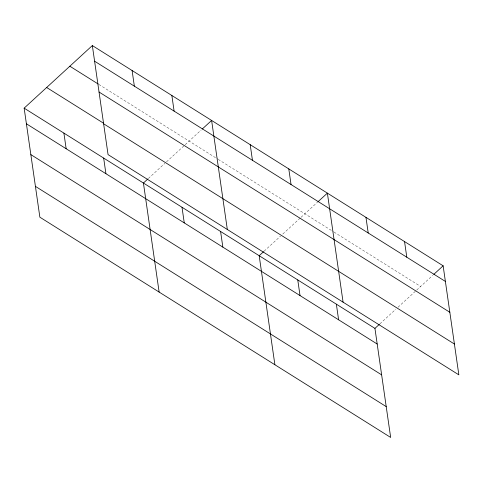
<?xml version="1.0" encoding="UTF-8"?>
<svg xmlns="http://www.w3.org/2000/svg" width="483" height="483" viewBox="0 0 483 483"><rect width="100%" height="100%" fill="white"/><g stroke="black" fill="none" stroke-linecap="round" stroke-linejoin="round"><path stroke-width="0.36" stroke-dasharray="2.42 1.81" d="M148.359 178.499L164.824 163.387M166.478 161.871L201.182 130.018M264.123 251.178L280.587 236.066M282.79 234.044L300.456 217.833M301.006 217.326L317.494 202.196M379.886 323.864L395.8 309.253M397.998 307.236L432.708 275.382M98.87 84.44L217.573 158.973M218.207 159.372L333.336 231.653M333.97 232.051L420.633 286.461"/><path stroke-width="0.72" d="M24.15 108.15L374.941 328.392L390.656 437.435L39.866 217.193L24.15 108.15L92.344 45.565L443.134 265.807L458.85 374.85L108.059 154.608L92.344 45.565M147.81 179L143.421 183.033L159.13 292.076M202.28 129.009L211.614 120.448L227.324 229.491M263.573 251.685L259.184 255.712L274.893 364.756M318.043 201.689L327.377 193.128L343.087 302.171M374.941 328.392L379.336 324.365M433.806 274.374L443.134 265.807M94.596 61.202L445.392 281.444M69.842 66.213L98.236 84.042M99.039 92.024L449.83 312.272M46.652 87.495L103.447 123.153M103.616 123.781L454.406 344.029M26.402 123.787L377.199 344.029M30.846 154.608L381.636 374.856M35.422 186.366L386.213 406.614M404.549 241.585L406.801 257.222M365.963 217.356L368.215 232.993M336.355 304.169L338.607 319.806M288.786 168.899L291.044 184.536M297.769 279.941L300.021 295.578M250.2 144.671L252.452 160.308M220.592 231.484L222.85 247.121M171.857 95.483L174.109 111.12M182.006 207.255L184.258 222.892M132.101 70.524L134.352 86.161M103.664 158.068L105.916 173.705M63.907 133.109L66.159 148.746"/></g></svg>
